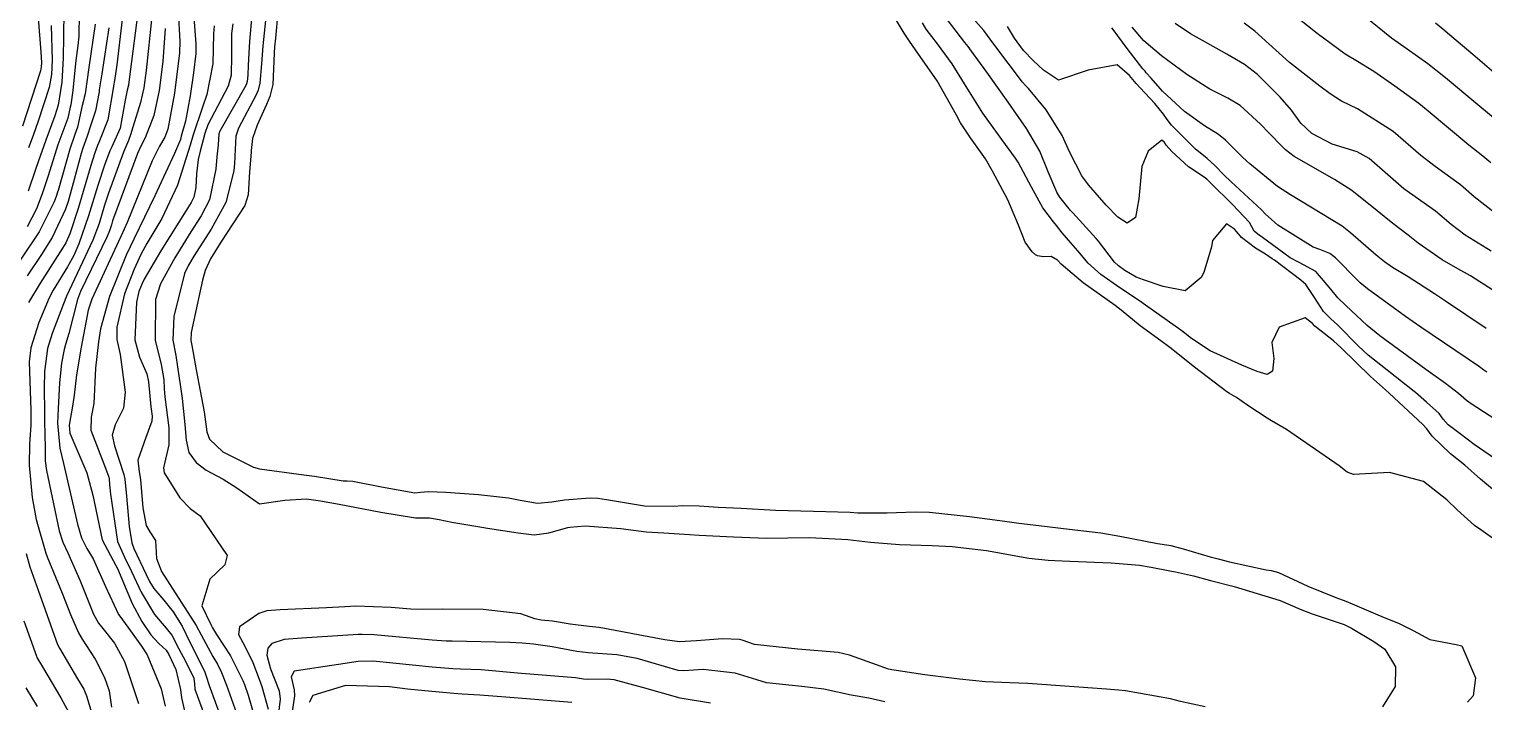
# Model space of a CAD drawing. Header units: feet. Extents: x 1313709 to 1317500, y 405869 to 411659.
# Drawn here: x 1315758 to 1316058.1, y 407826.3 to 407965.1 of the extents above; entities that cross this region are included whole.
import ezdxf

# ---------------------------------------------------------------- set-up
doc = ezdxf.new("R2010")
doc.units = ezdxf.units.FT
doc.layers.add('C-TOPO-MAJR', color=32, linetype='CONTINUOUS')

msp = doc.modelspace()

# ---------------------------------------------------------------- linework, layer by layer
at = {"layer": 'C-TOPO-MAJR'}
for points in [[(1315768.27, 407968.28), (1315768.23, 407963.62), (1315768.05, 407961.72), (1315767.63, 407958.56), (1315767.28, 407955.24), (1315767.03, 407952.43), (1315766.56, 407949.48), (1315766.46, 407949), (1315765.97, 407946.67), (1315765.79, 407946.13), (1315763.92, 407941.23), (1315761.9, 407934.78), (1315761.57, 407933.78), (1315760.65, 407931.09), (1315759.5, 407927.98), (1315757.57, 407924.26)], [(1315765.16, 407968.75), (1315765.09, 407963.55), (1315765.02, 407959.13), (1315764.75, 407954.12), (1315763.98, 407949.4), (1315763.28, 407947.17), (1315761.4, 407942.17), (1315759.85, 407937.71), (1315759.29, 407936.1), (1315757.77, 407931.67)], [(1315777.62, 407970.59), (1315776.05, 407957.69), (1315775.57, 407954.46), (1315775.4, 407953.37), (1315775.39, 407953.22), (1315774.25, 407946.38), (1315772.35, 407941.71), (1315772.07, 407941.04), (1315771.54, 407939.53), (1315770.69, 407936.96), (1315768.1, 407928.06), (1315766.38, 407922.82), (1315765.54, 407920.96), (1315764.89, 407919.87), (1315760.28, 407912.68), (1315757.87, 407908.7)], [(1315780.61, 407970.06), (1315778.63, 407954.7), (1315778.46, 407953.51), (1315778.23, 407952.49), (1315777.81, 407950.41), (1315776.75, 407944.64), (1315775.02, 407940.82), (1315774.61, 407939.96), (1315773.53, 407937.02), (1315772.13, 407932.8), (1315770.24, 407926.54), (1315768.26, 407920.81), (1315767.18, 407918.39), (1315765.89, 407916.02), (1315762.96, 407911.22), (1315762.09, 407909.66), (1315759.95, 407904.57), (1315758.32, 407899.35), (1315757.99, 407896.46), (1315758.35, 407886.45), (1315758.36, 407885.13), (1315758.36, 407884.67), (1315758.32, 407883.37), (1315758.04, 407879.49), (1315757.99, 407875.11), (1315758.58, 407868.43), (1315759.44, 407863.93), (1315761.44, 407856.96), (1315761.73, 407856.19), (1315764.81, 407848.72), (1315766.51, 407844.31), (1315768.16, 407840.55), (1315768.94, 407839.24), (1315771.57, 407835.1), (1315773.56, 407831.35), (1315774.46, 407828.58), (1315774.94, 407825.19)], [(1315788.7, 407968.61), (1315789.04, 407962.55), (1315789.01, 407960.17), (1315787.96, 407951.87), (1315786.6, 407944.46), (1315785.96, 407942.76), (1315784.86, 407940.89), (1315783.35, 407937.91), (1315778.23, 407925.21), (1315776.98, 407922.42), (1315776.42, 407921.27), (1315770.93, 407909.37), (1315770.19, 407907.12), (1315768.75, 407899.47), (1315767.78, 407893.75), (1315767.25, 407889.56), (1315766.98, 407887.72), (1315766.24, 407883.35), (1315766.39, 407881.75), (1315769.91, 407873.56), (1315771.09, 407868.96), (1315773.06, 407859.7), (1315775.85, 407854.43), (1315776.2, 407853.8), (1315779.27, 407846.62), (1315781.22, 407842.85), (1315783.07, 407840.12), (1315784.77, 407838.38), (1315786.25, 407836.95), (1315786.8, 407836.09), (1315788.26, 407832.96), (1315789.2, 407828.84), (1315789.43, 407827.13), (1315790.57, 407822.04)], [(1315803.9, 407968.02), (1315803.42, 407962.49), (1315803.2, 407957.65), (1315803.07, 407955.55), (1315802.94, 407954.24), (1315802.82, 407953.76), (1315802.68, 407953.44), (1315797.32, 407944.03), (1315797.14, 407943.48), (1315796.96, 407941.17), (1315796.74, 407938.72), (1315796.51, 407936.19), (1315795.16, 407929.87), (1315793.49, 407926.53), (1315791.36, 407923.25), (1315788.01, 407917.86), (1315785.11, 407912.5), (1315784.08, 407909.28), (1315783.97, 407900.93), (1315785.25, 407895.91), (1315785.8, 407892.78), (1315785.86, 407890.87), (1315786, 407889.22), (1315786.79, 407882.8), (1315786.77, 407879.32), (1315785.69, 407874.58), (1315785.82, 407873.55), (1315786.83, 407872.06), (1315789.06, 407868.4), (1315791.23, 407866.2), (1315793.25, 407864.67), (1315798.85, 407856.53), (1315798.35, 407854.6), (1315795.29, 407851.6), (1315793.6, 407846.13), (1315795.46, 407842.26), (1315795.83, 407841.6), (1315796.65, 407840.21), (1315799.51, 407835.82), (1315802.05, 407830.74), (1315802.38, 407829.89), (1315803.19, 407827.67), (1315804.54, 407822.96)], [(1315809.28, 407968.54), (1315808.84, 407963.23), (1315808.61, 407961.39), (1315808.55, 407960.09), (1315808.24, 407953.66), (1315807.63, 407951.2), (1315806.96, 407949.5), (1315805.03, 407945.28), (1315804.08, 407942.53), (1315803.79, 407940.01), (1315803.77, 407939.66), (1315803.47, 407935.65), (1315803.17, 407930.87), (1315802.48, 407928.69), (1315797.54, 407921.1), (1315795.4, 407917.69), (1315794.29, 407915.26), (1315793.75, 407913.29), (1315792.73, 407908.53), (1315791.4, 407902.48), (1315791.34, 407900.84), (1315791.54, 407899.8), (1315791.82, 407898.32), (1315792.44, 407894.79), (1315794.09, 407886.15), (1315794.64, 407882.03), (1315795.19, 407880.46), (1315797.94, 407877.89), (1315804.28, 407874.73), (1315805.54, 407874.39), (1315814.68, 407873.15), (1315816.84, 407872.83), (1315822.74, 407871.9), (1315823.6, 407871.87), (1315824.74, 407871.82), (1315830.65, 407870.68), (1315837.58, 407869.45), (1315838.7, 407869.53), (1315840.35, 407869.68), (1315843.92, 407869.57), (1315850.68, 407869.11), (1315856.86, 407868.41), (1315859.26, 407867.91), (1315862.86, 407867.26), (1315865.82, 407867.59), (1315868.45, 407868.01), (1315873.72, 407868.38), (1315875.33, 407868.35), (1315877.13, 407868.04), (1315884.96, 407866.71), (1315890.99, 407866.7), (1315892.74, 407866.81), (1315896.2, 407866.77), (1315898.19, 407866.61), (1315900.15, 407866.48), (1315904.86, 407866.24), (1315911.99, 407865.82), (1315919.8, 407865.66), (1315927.38, 407865.4), (1315928.94, 407865.32), (1315935.03, 407865.29), (1315940.76, 407865.49), (1315943.76, 407865.41), (1315951.97, 407864.54), (1315959.26, 407863.56), (1315962.18, 407863.18), (1315966.32, 407862.67), (1315972.52, 407861.96), (1315979.07, 407861.2), (1315983, 407860.49), (1315990.78, 407858.96), (1315993.09, 407858.62), (1315993.55, 407858.53), (1315996.05, 407857.84), (1316001.64, 407856.2), (1316003.26, 407855.78), (1316005.61, 407855.17), (1316013.18, 407853.57), (1316014.22, 407853.41), (1316015.77, 407852.97), (1316021.82, 407850.17), (1316027.55, 407847.86), (1316029.61, 407847.05), (1316030.91, 407846.52), (1316035.78, 407844.46), (1316037.51, 407843.71), (1316040.47, 407842.56), (1316043.5, 407841.06), (1316046.96, 407839.14), (1316052.41, 407838.13), (1316053.54, 407837.87), (1316056.36, 407831.25), (1316055.9, 407827.57), (1316054.74, 407826.27)], [(1316059.54, 407937.51), (1316057.87, 407938.89), (1316054.98, 407941.15), (1316046.63, 407948.14), (1316044.7, 407949.72), (1316039.76, 407953.32), (1316035.44, 407956.29), (1316032.02, 407958.38), (1316029.49, 407959.91), (1316023.74, 407964.17), (1316017.38, 407969.19)], [(1315771.62, 407966.08), (1315770.33, 407957.17), (1315769.51, 407951.74), (1315769.35, 407950.95), (1315769.11, 407950.04), (1315768.93, 407949.3), (1315767.94, 407944.86), (1315767.44, 407943.32), (1315766.35, 407940.31), (1315763.97, 407931.81), (1315763.86, 407931.45), (1315763.54, 407930.51), (1315763.13, 407929.41), (1315760.04, 407923.24), (1315756.02, 407917.2)], [(1315759.84, 407967.42), (1315760.41, 407960.32), (1315760.51, 407958.21), (1315760.47, 407957.29), (1315760.3, 407956.46), (1315756.58, 407945.02)], [(1315774.42, 407965.31), (1315772.96, 407955.81), (1315772.46, 407952.56), (1315772.4, 407952.1), (1315771.68, 407948.21), (1315770.73, 407945.31), (1315769.96, 407942.99), (1315769.09, 407940.5), (1315768.72, 407939.42), (1315767.28, 407934.07), (1315766.04, 407929.53), (1315765.5, 407927.94), (1315762.74, 407922.12), (1315760.53, 407918.56), (1315757.6, 407914.15)], [(1315762.56, 407965.83), (1315762.75, 407958.66), (1315762.6, 407955.7), (1315762.1, 407953), (1315759.87, 407946.08), (1315758.83, 407943.13), (1315757.85, 407940.58)], [(1315783.3, 407967.67), (1315782.11, 407956.54), (1315781.63, 407952.96), (1315780.93, 407949.9), (1315779.35, 407944.84), (1315778.91, 407943.27), (1315778.48, 407942.06), (1315777.48, 407939.68), (1315774.37, 407931.26), (1315773.53, 407928.75), (1315772.4, 407924.99), (1315771.11, 407921.54), (1315767.88, 407914.68), (1315765.7, 407909.98), (1315765.07, 407908.41), (1315762.74, 407902.27), (1315761.8, 407899.16), (1315761.12, 407894.45), (1315761.1, 407891.05), (1315761.14, 407885.96), (1315761.12, 407884.21), (1315761.32, 407878.73), (1315761.32, 407877.38), (1315761.31, 407876.02), (1315761.54, 407874.03), (1315764.17, 407861.55), (1315764.95, 407859.26), (1315765.96, 407857.06), (1315768.49, 407851.24), (1315771.27, 407844.39), (1315772.29, 407842.55), (1315773.16, 407841.47), (1315775.58, 407838.42), (1315777.69, 407834.62), (1315780.54, 407825.97)], [(1315786.07, 407965.2), (1315785.58, 407958.37), (1315784.79, 407952.42), (1315783.69, 407947.25), (1315781.92, 407942.65), (1315780.98, 407940.82), (1315780.34, 407939.39), (1315775.21, 407925.53), (1315774.94, 407924.7), (1315774.56, 407923.45), (1315774.11, 407922.3), (1315768.59, 407910.93), (1315767.99, 407909.32), (1315766.2, 407902.31), (1315765.49, 407900), (1315765.19, 407898.98), (1315764.67, 407896.15), (1315764.26, 407892.09), (1315763.96, 407886.81), (1315763.8, 407883.76), (1315764.29, 407878.64), (1315765.1, 407875.5), (1315767.96, 407862.95), (1315768.76, 407860.12), (1315769.91, 407857.92), (1315771.16, 407855.78), (1315773.71, 407850.08), (1315776.45, 407844.31), (1315776.66, 407844), (1315778.9, 407840.97), (1315781.14, 407837.83), (1315782.32, 407836.02), (1315785.19, 407829), (1315786.04, 407825.45)], [(1315791.99, 407967.44), (1315792.39, 407962.03), (1315792.4, 407960.04), (1315791.89, 407956.03), (1315791.22, 407951.31), (1315790.22, 407946.08), (1315789.38, 407942.96), (1315789.18, 407942.31), (1315787.99, 407939.41), (1315786.11, 407935.42), (1315783.91, 407930.71), (1315779.65, 407921.89), (1315778, 407918.44), (1315774.53, 407909.95), (1315772.72, 407903.23), (1315772.26, 407900.55), (1315771.64, 407895.16), (1315771.36, 407887.84), (1315770.76, 407885.06), (1315770.72, 407882.37), (1315773.73, 407874.51), (1315774.43, 407872.64), (1315774.49, 407872.33), (1315774.59, 407871.16), (1315774.76, 407869.12), (1315776.21, 407859.4), (1315777.64, 407856.12), (1315779.13, 407853.19), (1315781.07, 407848.94), (1315783.82, 407844.32), (1315786.26, 407841.53), (1315787.42, 407840.06), (1315788.9, 407837.27), (1315790.23, 407834.68), (1315791.96, 407831.19), (1315792.12, 407830.03), (1315792.19, 407828.93), (1315795.32, 407820.31)], [(1315796.14, 407965.77), (1315795.99, 407964.08), (1315795.87, 407957.92), (1315794.65, 407951.61), (1315793.72, 407948.97), (1315791.83, 407943.27), (1315791.17, 407941.13), (1315789.47, 407935.67), (1315788.59, 407932.86), (1315785.38, 407926.03), (1315782.27, 407920.84), (1315781.04, 407918.58), (1315779.62, 407915.53), (1315777.68, 407910.46), (1315776.05, 407903.57), (1315776.1, 407901.07), (1315776.74, 407897.95), (1315777.82, 407890.19), (1315777.43, 407886.91), (1315775.73, 407883.48), (1315775.12, 407881.33), (1315775.58, 407879.15), (1315777.54, 407873.17), (1315777.72, 407872.26), (1315778.04, 407868.75), (1315778.62, 407862.48), (1315779.15, 407859.12), (1315779.6, 407857.96), (1315782.12, 407852.56), (1315782.78, 407851.16), (1315783.69, 407849.7), (1315785.76, 407847.29), (1315787.73, 407844.88), (1315789.54, 407841.93), (1315791.13, 407838.62), (1315792.76, 407835.39), (1315794.2, 407832.45), (1315794.51, 407831.61), (1315795.11, 407829.67), (1315797.12, 407824.27)], [(1315800.01, 407966.17), (1315799.76, 407964.19), (1315799.75, 407959.68), (1315799.66, 407955.6), (1315799.01, 407953.33), (1315794.87, 407945.33), (1315794.22, 407943.57), (1315793.25, 407939.9), (1315792.83, 407938.2), (1315792.48, 407935.25), (1315792.38, 407932.41), (1315791.99, 407930.38), (1315791.44, 407929.28), (1315790.73, 407928.21), (1315785.17, 407919.34), (1315781.73, 407913.5), (1315781.27, 407912.57), (1315780.64, 407910.94), (1315780.14, 407908.76), (1315779.79, 407900.99), (1315780.74, 407897.41), (1315782.24, 407893.98), (1315782.58, 407892.29), (1315783.1, 407887.17), (1315783.33, 407885.23), (1315783.29, 407884.23), (1315782.03, 407880.84), (1315780.44, 407876.17), (1315780.69, 407873.72), (1315780.95, 407872.19), (1315781.47, 407866.35), (1315782.12, 407862.69), (1315782.87, 407861.41), (1315784.07, 407859.57), (1315784.27, 407855.91), (1315785.28, 407853.17), (1315787.03, 407850.5), (1315792.43, 407842.09), (1315793.5, 407840.12), (1315795.89, 407835.65), (1315796.83, 407834.05), (1315797.69, 407832.35), (1315798.7, 407829.78), (1315801.08, 407823.03)], [(1315806.76, 407966.82), (1315806.21, 407961.6), (1315805.91, 407957.9), (1315805.59, 407953.95), (1315805.23, 407952.48), (1315804.8, 407951.49), (1315801.2, 407944.66), (1315800.66, 407943), (1315800.44, 407938.84), (1315800.43, 407938.72), (1315800.34, 407937.38), (1315800.21, 407935.84), (1315798.53, 407929.33), (1315795.54, 407923.79), (1315791.98, 407918.26), (1315790.84, 407916.4), (1315790.01, 407914.64), (1315787.8, 407905.82), (1315787.66, 407900.89), (1315788.25, 407897.77), (1315788.94, 407893.04), (1315789.12, 407891.76), (1315789.58, 407888.88), (1315790.07, 407883.51), (1315790.37, 407880.28), (1315790.94, 407877.76), (1315792.43, 407875.65), (1315794.49, 407874.1), (1315797.98, 407872.25), (1315800.81, 407870.44), (1315805.52, 407867.15), (1315810.75, 407867.88), (1315815.21, 407868.17), (1315818.07, 407867.75), (1315821.97, 407867.09), (1315830.54, 407865.45), (1315837.7, 407864.27), (1315838.59, 407864.27), (1315840.58, 407864.29), (1315842.59, 407863.9), (1315845.22, 407863.35), (1315851.35, 407862.33), (1315852.52, 407862.16), (1315858.89, 407861.14), (1315862.21, 407860.76), (1315865.22, 407861.15), (1315869.09, 407862.27), (1315869.54, 407862.37), (1315872.67, 407862.64), (1315880.08, 407862.05), (1315885.26, 407861.4), (1315888.91, 407861.18), (1315894.19, 407860.85), (1315896.2, 407860.66), (1315903.3, 407860.38), (1315908.38, 407860.11), (1315910.07, 407860.05), (1315919.01, 407860.24), (1315926.87, 407859.82), (1315931.59, 407859.24), (1315937.57, 407858.79), (1315944.31, 407858.58), (1315948.43, 407858.38), (1315955.49, 407857.53), (1315964.24, 407855.97), (1315968.19, 407855.55), (1315969.61, 407855.48), (1315972.71, 407855.34), (1315981.19, 407854.99), (1315987.05, 407854.49), (1315989.45, 407854.11), (1315993.34, 407853.35), (1315994.47, 407853.15), (1315998.19, 407852.31), (1316001.73, 407851.34), (1316006.58, 407850.08), (1316016.08, 407847.2), (1316020.24, 407845.44), (1316022.72, 407844.44), (1316028.85, 407842.41), (1316029.28, 407842.25), (1316030.77, 407841.49), (1316035.4, 407838.73), (1316037.67, 407837.17), (1316039.89, 407833.55), (1316039.79, 407829.46), (1316037.17, 407825.3)], [(1316059.86, 407860.1), (1316057.46, 407861.77), (1316056.18, 407862.65), (1316052.57, 407865.9), (1316050.46, 407867.98), (1316045.63, 407871.78), (1316038.61, 407873.65), (1316031.19, 407873.17), (1316029.93, 407873.7), (1316028.23, 407874.98), (1316017.36, 407882.49), (1316014.3, 407884.28), (1316013.38, 407884.81), (1316009.44, 407887.44), (1316007.08, 407889.07), (1316005.66, 407889.93), (1316005.08, 407890.28), (1315998.41, 407895.32), (1315993.34, 407899.42), (1315991.49, 407900.74), (1315987.18, 407903.84), (1315983.29, 407907.12), (1315982.04, 407908.06), (1315975.45, 407912.73), (1315970.88, 407916.6), (1315970.12, 407917.4), (1315968.82, 407918.15), (1315967.23, 407918.12), (1315966.03, 407918.29), (1315965.6, 407918.54), (1315964.93, 407919.14), (1315963.45, 407921.14), (1315962.12, 407924.6), (1315959.9, 407929.87), (1315956.77, 407935.76), (1315955.29, 407938.28), (1315952.23, 407942.65), (1315950.16, 407945.71), (1315949.29, 407947.3), (1315945.29, 407954.39), (1315940.87, 407960.78), (1315939.64, 407962.57), (1315938.54, 407964.25), (1315936.75, 407967.2)], [(1316060.29, 407869.83), (1316057.43, 407872.23), (1316054.18, 407875.11), (1316051.22, 407877.45), (1316047.47, 407881.13), (1316046.33, 407882.62), (1316045.55, 407883.54), (1316038.6, 407889.97), (1316037.85, 407890.64), (1316034.73, 407893.4), (1316028.65, 407899.31), (1316027.1, 407900.74), (1316023.23, 407903.82), (1316022.74, 407904.33), (1316021.27, 407905.54), (1316015.89, 407903.58), (1316014.38, 407900.45), (1316014.75, 407897.1), (1316014.49, 407894.55), (1316013.37, 407893.8), (1316011.37, 407894.45), (1316008.21, 407895.75), (1316001.61, 407898.69), (1315997.82, 407901.25), (1315996.16, 407902.56), (1315995.57, 407903), (1315988.31, 407908.13), (1315987.04, 407909.03), (1315983.04, 407911.71), (1315979.08, 407914.48), (1315976.49, 407916.81), (1315974.31, 407919.33), (1315972.87, 407920.98), (1315971.09, 407923.02), (1315969.93, 407924.54), (1315969.29, 407925.33), (1315967.12, 407928.21), (1315964.77, 407932.44), (1315962, 407937.64), (1315961.46, 407938.48), (1315958.68, 407942.27), (1315954.75, 407947.76), (1315950.97, 407953.77), (1315948.42, 407957.89), (1315945.37, 407962.04), (1315943.03, 407965.05), (1315942.27, 407966.38)], [(1316063.6, 407874.25), (1316056.09, 407879.36), (1316053.2, 407881.61), (1316050.73, 407883.43), (1316049.73, 407884.62), (1316048.88, 407885.8), (1316046.3, 407888.15), (1316044.01, 407890.13), (1316043.75, 407890.35), (1316034.23, 407897.83), (1316032.25, 407899.65), (1316027.91, 407904.09), (1316026.55, 407905.3), (1316025.05, 407906.82), (1316023.16, 407909.72), (1316021.38, 407912.39), (1316020.38, 407913.26), (1316014.89, 407917.4), (1316014.46, 407917.72), (1316013.03, 407918.64), (1316011.02, 407919.86), (1316008.09, 407922.12), (1316007.82, 407922.43), (1316007.5, 407922.86), (1316006.63, 407923.79), (1316005.01, 407924.88), (1316002.14, 407921.5), (1316001.89, 407920.17), (1316000.34, 407914.85), (1315999.82, 407913.82), (1315996.48, 407911.11), (1315991.98, 407911.95), (1315987.87, 407913.33), (1315986.41, 407913.91), (1315984.03, 407915.31), (1315982.71, 407916.23), (1315981.9, 407917.01), (1315978.58, 407921.31), (1315978.1, 407921.89), (1315973.28, 407927.16), (1315972.84, 407927.68), (1315970.66, 407930.42), (1315969.98, 407931.46), (1315968.23, 407935.62), (1315966.51, 407939.92), (1315963.78, 407944.54), (1315959.97, 407950), (1315955.6, 407956.2), (1315952.42, 407960.55), (1315951.75, 407961.47), (1315951.06, 407962.32), (1315947.44, 407966.96)], [(1316066.65, 407880.55), (1316055.52, 407887.75), (1316054.53, 407888.48), (1316052.86, 407889.94), (1316050.23, 407891.97), (1316046.11, 407894.85), (1316036.64, 407901.8), (1316034.03, 407903.94), (1316029.65, 407908.08), (1316028, 407909.64), (1316026.57, 407911.44), (1316023.45, 407915.09), (1316020, 407916.93), (1316018.17, 407917.89), (1316016.81, 407918.85), (1316012.41, 407922.09), (1316011.74, 407922.56), (1316010.8, 407923.29), (1316010.73, 407923.4), (1316009.73, 407925.17), (1316006.31, 407928.8), (1316001.58, 407933.49), (1316000.96, 407934.12), (1316000.43, 407934.53), (1315997.14, 407936.64), (1315993.75, 407939.8), (1315992.6, 407941.15), (1315992.22, 407941.7), (1315991.67, 407942.19), (1315988.83, 407939.92), (1315987.56, 407936.72), (1315986.91, 407930.04), (1315986.22, 407926.24), (1315984.49, 407925.06), (1315982.6, 407926.25), (1315980.22, 407928.75), (1315976.51, 407932.92), (1315975.15, 407934.79), (1315972.69, 407939.62), (1315971.09, 407943.11), (1315967.78, 407948.42), (1315964.17, 407952.84), (1315963.55, 407953.46), (1315962.93, 407954.1), (1315957.02, 407961.93), (1315954.98, 407964.78), (1315952.78, 407967.28)], [(1316058.74, 407894.3), (1316058.12, 407894.71), (1316057.23, 407895.39), (1316045.13, 407903.56), (1316041.95, 407905.77), (1316034.08, 407911.5), (1316032.62, 407912.76), (1316032.07, 407913.28), (1316027.51, 407917.91), (1316026.34, 407918.82), (1316024.25, 407919.64), (1316022.89, 407920.12), (1316015.63, 407924.6), (1316013.01, 407926.97), (1316012.24, 407927.77), (1316006, 407933.55), (1316004.46, 407935.01), (1316002.58, 407936.93), (1316001, 407938.38), (1315999.9, 407939.26), (1315998.65, 407940.32), (1315993.64, 407945.23), (1315992.79, 407946.42), (1315992.03, 407947.55), (1315990.2, 407949.73), (1315987.21, 407952.98), (1315986.38, 407953.86), (1315984.98, 407955.52), (1315982.43, 407957.72), (1315976.46, 407956.63), (1315970.32, 407954.53), (1315967.23, 407956.61), (1315965.13, 407958.57), (1315963.1, 407960.65), (1315961.25, 407963.2), (1315959.8, 407965.62)], [(1316058.58, 407903.33), (1316050.2, 407908.98), (1316047.94, 407910.46), (1316042.52, 407913.97), (1316039.27, 407915.91), (1316037.58, 407917.05), (1316036.9, 407917.59), (1316035.88, 407918.43), (1316030.6, 407923.08), (1316028.89, 407924.39), (1316018.2, 407930.86), (1316015.54, 407932.62), (1316009.8, 407937.28), (1316008.35, 407938.62), (1316006.43, 407940.5), (1316004.82, 407942.18), (1316003.37, 407943.36), (1316000.47, 407945.12), (1315996.34, 407948.05), (1315991.79, 407952.24), (1315989.46, 407954.94), (1315988.47, 407956.07), (1315988.2, 407956.36), (1315987.74, 407956.9), (1315984.52, 407961.07), (1315981.63, 407964.98), (1315981.36, 407965.31)], [(1316059.99, 407911.2), (1316055.32, 407914.15), (1316052.72, 407915.64), (1316049.5, 407917.51), (1316044.55, 407920.94), (1316042.5, 407922.57), (1316039.36, 407924.96), (1316036.09, 407927.58), (1316030.89, 407931.77), (1316027.3, 407934.06), (1316018.95, 407938.78), (1316017.18, 407940.14), (1316013.21, 407944.24), (1316012.58, 407944.89), (1316012.04, 407945.45), (1316007.81, 407949.33), (1316005.3, 407950.83), (1316001.58, 407952.68), (1315996.81, 407955.7), (1315991.58, 407959.53), (1315987.93, 407962.68), (1315985.57, 407965.49)], [(1316059.6, 407919.25), (1316054.23, 407922.57), (1316051.35, 407924.74), (1316048.1, 407927.55), (1316042.74, 407931.29), (1316041.62, 407932.12), (1316038.3, 407935.03), (1316034.42, 407938.41), (1316031.98, 407939.77), (1316026.78, 407941.33), (1316022.59, 407943.52), (1316020.36, 407945.66), (1316018.41, 407948.33), (1316016.1, 407951.05), (1316011.38, 407955.73), (1316008.76, 407957.77), (1316005.11, 407959.9), (1316000.06, 407962.69), (1315997.61, 407964.09), (1315994.41, 407966.2)], [(1316060.48, 407927.01), (1316056.1, 407930.45), (1316053.26, 407932.95), (1316048.06, 407936.73), (1316045.14, 407939.02), (1316039.43, 407943.93), (1316032.03, 407948.64), (1316028.72, 407950.23), (1316026.43, 407951.72), (1316024.3, 407953.3), (1316017.99, 407958.17), (1316013.75, 407962.02), (1316010.85, 407964.64), (1316008.68, 407966.28)], [(1316061.7, 407945.43), (1316056.89, 407949.45), (1316050.18, 407955.04), (1316046.58, 407957.88), (1316042.28, 407960.96), (1316039.06, 407963.2), (1316033.61, 407967.61)], [(1316061.12, 407955.26), (1316055.84, 407959.85), (1316052.38, 407962.73), (1316049.62, 407965.04), (1316048.15, 407966.29)], [(1315757.38, 407856.94), (1315758.15, 407854.14), (1315759.81, 407849.38), (1315763.86, 407838.17), (1315764.25, 407837.36), (1315767.99, 407831.05), (1315769.24, 407828.91), (1315769.83, 407827.53), (1315771.76, 407821.16)], [(1316000.59, 407825.31), (1315995.49, 407826.38), (1315993.49, 407826.96), (1315984.15, 407828.6), (1315982.73, 407828.73), (1315980.27, 407828.93), (1315964.06, 407830.08), (1315960.3, 407830.21), (1315955.32, 407830.43), (1315949.93, 407830.98), (1315942.75, 407831.86), (1315935.98, 407832.89), (1315935.29, 407833.06), (1315932.81, 407833.95), (1315927.22, 407835.97), (1315924.91, 407836.48), (1315916.56, 407837.2), (1315907.62, 407838.13), (1315905.08, 407839.05), (1315904.53, 407839.2), (1315901, 407839.31), (1315895.67, 407838.88), (1315892.16, 407838.68), (1315889.15, 407839.07), (1315875.58, 407841.62), (1315873.51, 407841.87), (1315869.61, 407842.35), (1315865.96, 407842.95), (1315863.65, 407843.17), (1315862.32, 407843.46), (1315859.43, 407844.47), (1315851.64, 407845.33), (1315843.2, 407845.41), (1315839.18, 407845.35), (1315836.72, 407845.46), (1315832.69, 407845.79), (1315825.4, 407846.06), (1315823.14, 407845.94), (1315819.36, 407845.68), (1315809.78, 407845.3), (1315807.01, 407845.08), (1315805.35, 407844.55), (1315801.41, 407841.8), (1315801.2, 407840.23), (1315802.51, 407837.79), (1315804.13, 407834.41), (1315805.42, 407831.01), (1315805.99, 407829.5), (1315807.33, 407824.81)], [(1315756.92, 407843.05), (1315759.48, 407835.74), (1315759.59, 407835.49), (1315760.75, 407833.55), (1315764.5, 407827.13), (1315766.56, 407823.34)], [(1315934.51, 407826.3), (1315931.25, 407827.09), (1315927.59, 407827.7), (1315921.93, 407828.95), (1315917.39, 407829.47), (1315910.13, 407830.22), (1315908.11, 407830.82), (1315903.64, 407832.26), (1315897.04, 407832.95), (1315893.06, 407832.72), (1315891.91, 407832.81), (1315883.43, 407835.25), (1315879.24, 407836.04), (1315873.33, 407836.42), (1315870.98, 407836.71), (1315865.92, 407837.68), (1315862.02, 407838.19), (1315859.67, 407838.41), (1315857.18, 407838.58), (1315845.29, 407838.8), (1315844.01, 407838.85), (1315841.11, 407839.06), (1315829.07, 407840.1), (1315826.66, 407840.2), (1315825.89, 407840.17), (1315814.25, 407839.42), (1315810.61, 407839.16), (1315808.05, 407838.36), (1315807.2, 407837.35), (1315807.05, 407835.97), (1315807.79, 407833.13), (1315809.56, 407828.6), (1315809.8, 407826.88), (1315809.12, 407821.69)], [(1315898.56, 407826.03), (1315892.27, 407827.09), (1315884.5, 407829.3), (1315878.71, 407830.87), (1315877.18, 407830.97), (1315873.15, 407830.91), (1315872.36, 407831), (1315870.72, 407831.25), (1315859.53, 407832.19), (1315858.76, 407832.26), (1315851.21, 407832.9), (1315846.99, 407833.04), (1315845.4, 407833.11), (1315841.11, 407833.48), (1315828.94, 407834.69), (1315825.86, 407834.61), (1315821.83, 407834.04), (1315812.68, 407832.61), (1315812.07, 407831.5), (1315812.64, 407828.79), (1315812.75, 407827.53), (1315811.85, 407821.48)], [(1315757.31, 407829.19), (1315759.66, 407825.32)], [(1315869.97, 407826.17), (1315858.9, 407827.1), (1315856.36, 407827.27), (1315850.95, 407827.66), (1315847.29, 407827.93), (1315845.58, 407828.05), (1315841.04, 407828.43), (1315836.01, 407828.93), (1315832.35, 407829.38), (1315823.22, 407829.68), (1315816.49, 407827.6), (1315815.73, 407826.2)]]:
    msp.add_lwpolyline(points, dxfattribs=at)

doc.saveas('drawing.dxf')
